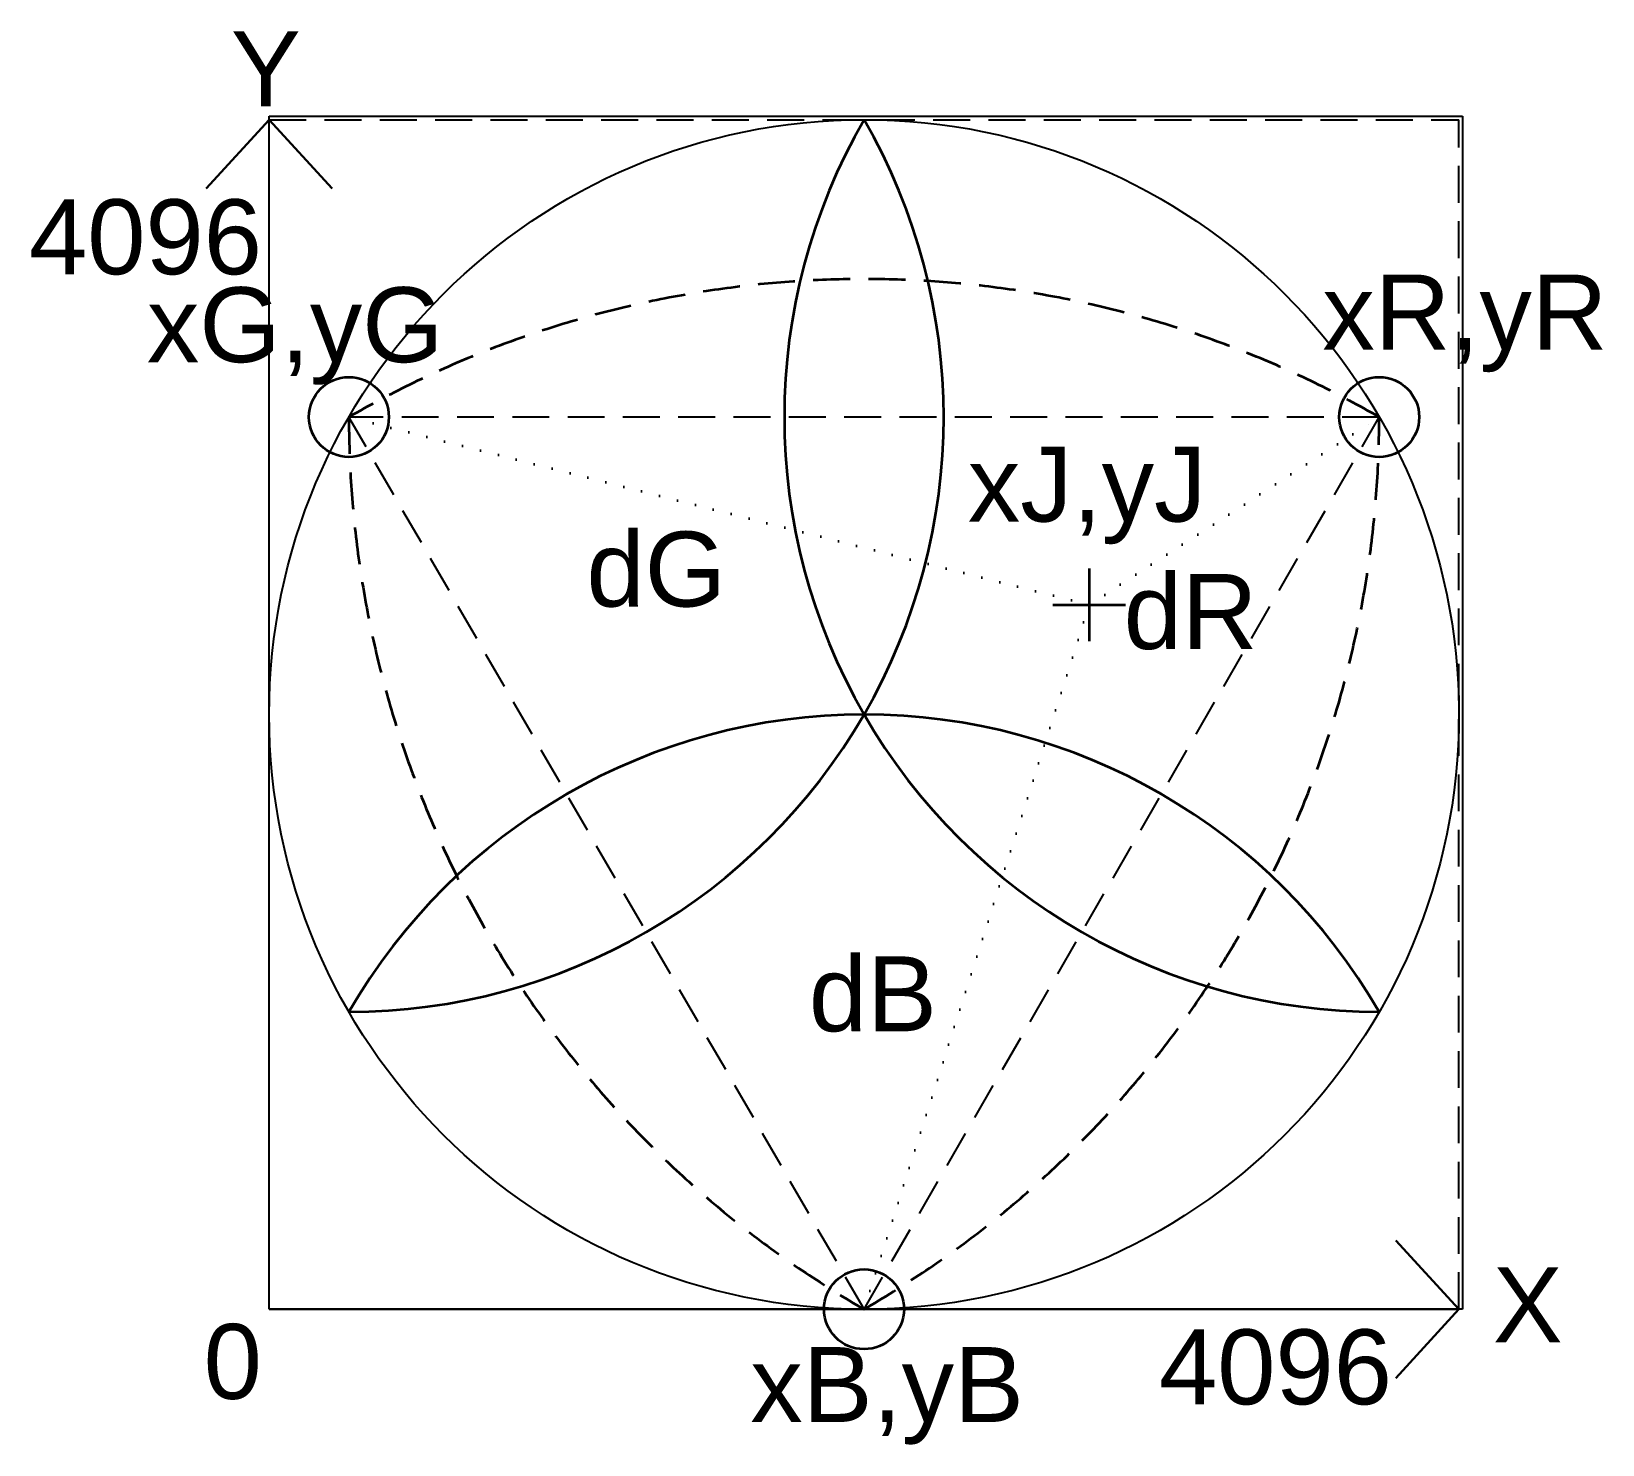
# Model space of a CAD drawing. Header units: millimetres. Extents: x -819 to 4591, y -466 to 4400.
import ezdxf

# ---------------------------------------------------------------- set-up
doc = ezdxf.new("R2010")
doc.units = ezdxf.units.MM
doc.linetypes.add('DASH2', pattern=[19.05, 12.7, -6.35])
doc.linetypes.add('DOTTED', pattern=[6.35, 0, -6.35])
doc.styles.get("Standard").update_dxf_attribs({"font": 'arial.ttf'})
picture_1 = doc.add_image_def('image1.png', size_in_pixel=(730, 730))

msp = doc.modelspace()

# ---------------------------------------------------------------- linework, layer by layer
at = {"lineweight": 30}
for p, q in [((0, 4096), (-216.9, 3858.9)), ((0, 4096), (216.9, 3858.9)), ((3879.1, 237.1), (4096, 0)), ((3879.1, -237.1), (4096, 0))]:
    msp.add_line(p, q, dxfattribs=at)
for q in [(0, 4096), (4096, 0)]:
    msp.add_line((0, 0), q)
at = {"linetype": 'DASH2', "ltscale": 10}
for p, q in [((0, 4096), (4096, 4096)), ((4096, 0), (4096, 4096)), ((2048, 0), (274.4, 3072)), ((3821.6, 3072), (274.4, 3072)), ((2048, 0), (3821.6, 3072))]:
    msp.add_line(p, q, dxfattribs=at)
at = {"color": 3, "linetype": 'DOTTED', "lineweight": 35, "ltscale": 10}
msp.add_line((2823.5, 2425.8), (274.4, 3072), dxfattribs=at)
at = {"color": 1, "linetype": 'DOTTED', "lineweight": 35, "ltscale": 10}
msp.add_line((2823.5, 2425.8), (3821.6, 3072), dxfattribs=at)
at = {"lineweight": 35}
for p, q in [((2823.5, 2550.8), (2823.5, 2300.8)), ((2698.5, 2425.8), (2948.5, 2425.8))]:
    msp.add_line(p, q, dxfattribs=at)
at = {"color": 5, "linetype": 'DOTTED', "lineweight": 35, "ltscale": 10}
msp.add_line((2823.5, 2425.8), (2048, 0), dxfattribs=at)
msp.add_circle((2048, 2048), 2048)
at = {"color": 3, "lineweight": 35}
msp.add_circle((274.4, 3072), 137.6, dxfattribs=at)
at = {"color": 1, "lineweight": 35}
msp.add_circle((3821.6, 3072), 137.6, dxfattribs=at)
at = {"color": 5, "lineweight": 35}
msp.add_circle((2048, 0), 137.6, dxfattribs=at)
at = {"color": 3, "lineweight": 35}
msp.add_arc((274.4, 3072), 2048, 270, 30, dxfattribs=at)
at = {"color": 1, "lineweight": 35}
msp.add_arc((3821.6, 3072), 2048, 150, 270, dxfattribs=at)
at = {"color": 5, "linetype": 'DASH2', "lineweight": 35, "ltscale": 10}
msp.add_arc((2048, 0), 3547.2, 60, 120, dxfattribs=at)
at = {"color": 1, "linetype": 'DASH2', "lineweight": 35, "ltscale": 10}
msp.add_arc((3821.6, 3072), 3547.2, 180, 240, dxfattribs=at)
at = {"color": 3, "linetype": 'DASH2', "lineweight": 35, "ltscale": 10}
msp.add_arc((274.4, 3072), 3547.2, 300, 0, dxfattribs=at)
at = {"color": 5, "lineweight": 35}
msp.add_arc((2048, 0), 2048, 30, 150, dxfattribs=at)

# ---------------------------------------------------------------- texts
for s, height, p in [('Y', 258.1, (-131.8, 4141.8)), ('4096', 258.09, (-826.9, 3563.7)), ('xG,yG', 258.09, (-420.9, 3260.9)), ('xR,yR', 258.09, (3626.1, 3304.3)), ('xJ,yJ', 258.09, (2405.5, 2711.9)), ('dG', 258.09, (1092.3, 2419.5)), ('dR', 258.09, (2941.9, 2273.3)), ('dB', 258.09, (1858, 957)), ('X', 258.1, (4212.9, -114.2)), ('0', 258.1, (-225.6, -308.8)), ('4096', 258.09, (3063.6, -327.6)), ('xB,yB', 258.09, (1656.6, -388.3))]:
    msp.add_text(s, height=height).set_placement(p)

# ---------------------------------------------------------------- pictures from other files: only their frames are drawn
image = msp.add_image(picture_1, insert=(0, 0), size_in_units=(4107.9, 4107.9))
image.dxf.flags = 7

doc.saveas('drawing.dxf')
